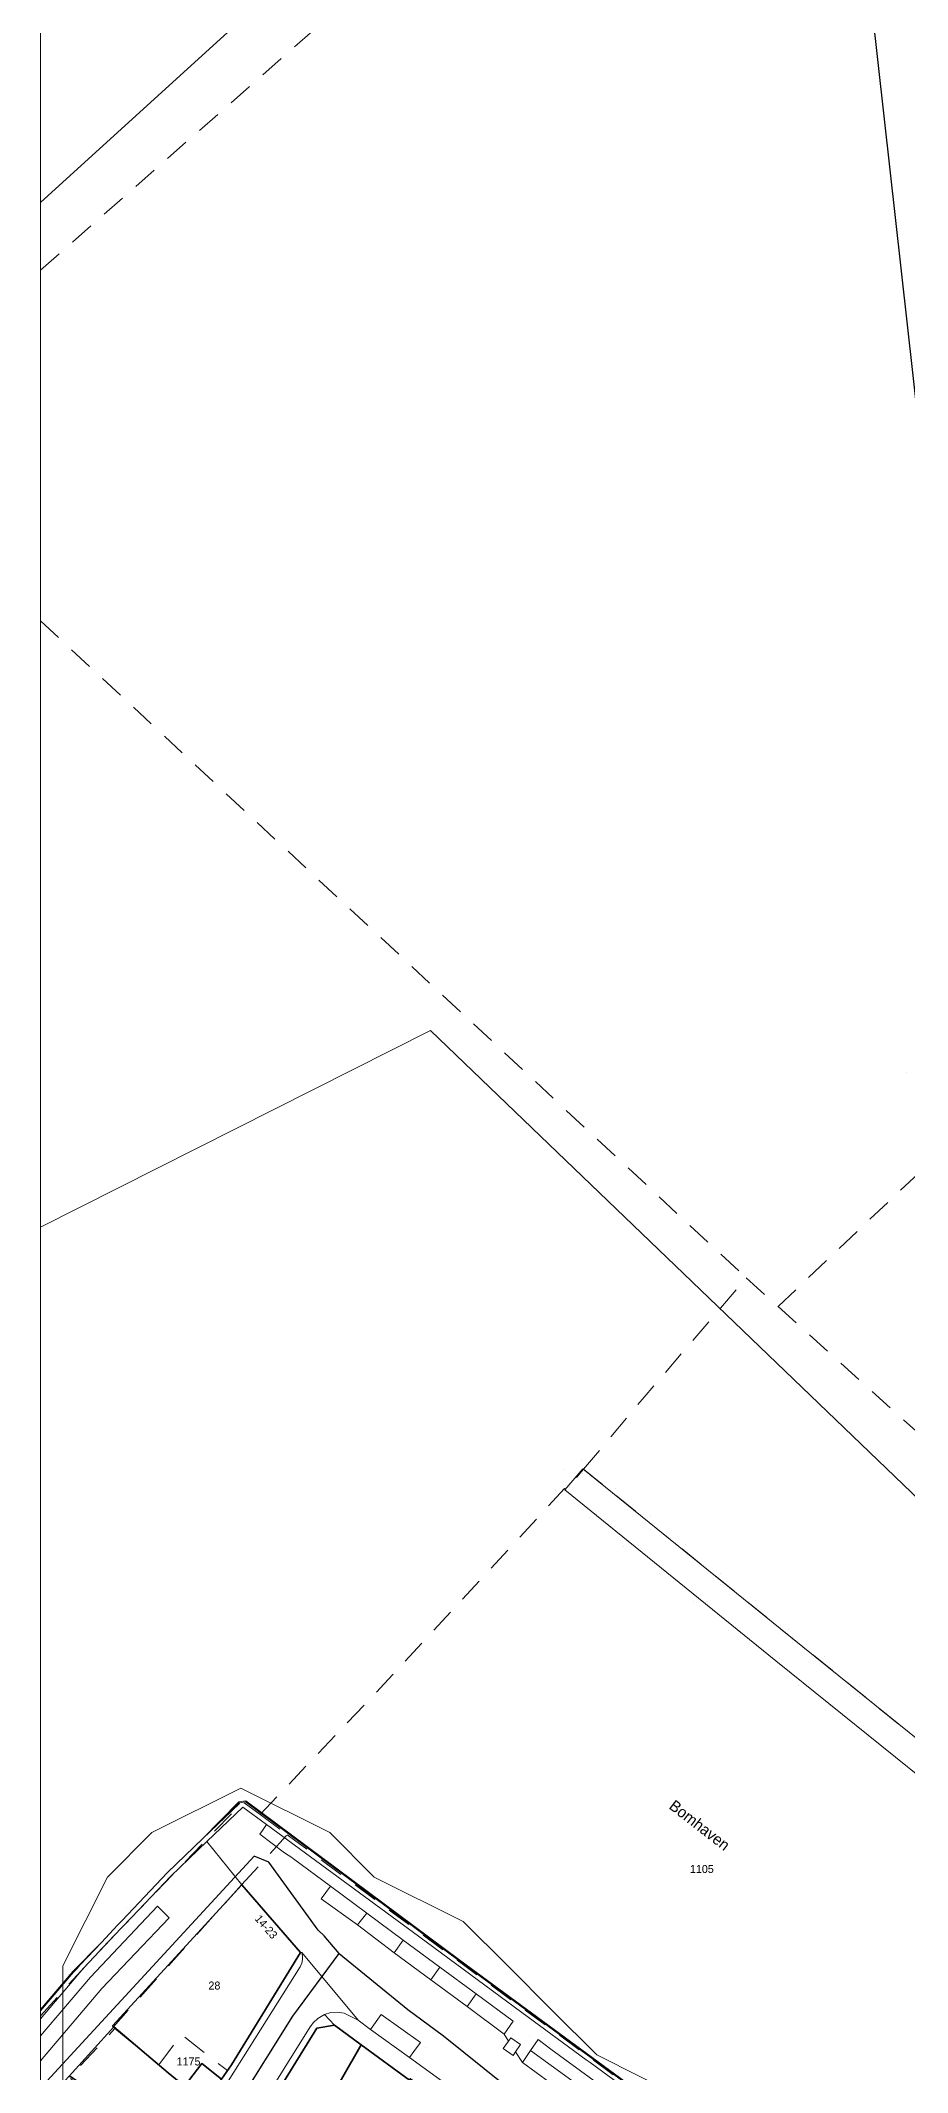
# Model space of a CAD drawing. Header units: metres. Extents: x 0 to 105485, y 0 to 425721.
# Drawn here: x 104630 to 104727.4, y 425275.5 to 425504 of the extents above; entities that cross this region are included whole.
import ezdxf
from ezdxf.enums import TextEntityAlignment as Align

# ---------------------------------------------------------------- set-up
doc = ezdxf.new("R2010")
doc.units = ezdxf.units.M
doc.header["$MEASUREMENT"] = 0
doc.linetypes.add('KG-PERCEEL-SO', pattern=[19, 5.5, -4, 5.5, -4])
for name, color, linetype, lineweight in [('B-XX-GK-KADEMUUR-G', 150, 'Continuous', 18), ('B-XX-GR-BOOM-G', 90, 'Continuous', 13), ('B-XX-IE-MEUBILAIR-G', 7, 'Continuous', 18), ('B-XX-IE-MEUBILAIR_WATERWEGMEUBILAIR-G', 150, 'Continuous', 18), ('B-XX-IE-MEUBILAIR_WEGMEUBILAIR-G', 7, 'Continuous', 18), ('B-XX-KG-GRENS_PERCEEL-G', 150, 'KG-PERCEEL-SO', 18), ('B-XX-KG-GRENS_PERCEEL-T', 150, 'KG-PERCEEL-SO', 18), ('B-XX-KW-KUNSTWERK_STEIGER-G', 170, 'Continuous', 18), ('B-XX-OG-BEBOUWING-G', 7, 'Continuous', 35), ('B-XX-OG-BEBOUWING_HUISNUMMER-T', 7, 'Continuous', 18), ('B-XX-OG-BEBOUWING_STRAATNAAM-T', 7, 'Continuous', 18), ('B-XX-OG-GRENS-G', 7, 'Continuous', 18), ('B-XX-OG-WATER-G', 130, 'Continuous', 18), ('B-XX-VH-ONVERHARD_ZAND-G', 210, 'Continuous', 18), ('B-XX-VH-OPENVERHARDING-G', 90, 'Continuous', 18), ('B-XX-VW-MARKERING-G', 7, 'Continuous', 18)]:
    doc.layers.add(name, color=color, linetype=linetype, lineweight=lineweight)
doc.layers.add('GIS-WEGVAKKEN', color=2, linetype='Continuous')

msp = doc.modelspace()

# ---------------------------------------------------------------- linework, layer by layer
at = {"layer": 'B-XX-GK-KADEMUUR-G', "ltscale": 0.5}
msp.add_lwpolyline([(104700.63, 425270.72), (104677.04, 425288.09), (104653.03, 425305.96), (104652.31, 425305.86), (104650.58, 425304.09), (104652.37, 425305.82), (104648.23, 425301.83), (104644.26, 425298.01), (104639.13, 425292.59), (104638.65, 425292.09), (104636.82, 425290.15), (104634.43, 425287.63), (104634.02, 425287.15), (104633.68, 425286.8), (104630, 425282.46), (104630, 425281.54), (104634.81, 425287.26), (104639.03, 425291.71), (104639.51, 425292.21), (104644.64, 425297.62), (104648.67, 425301.49), (104652.71, 425305.37), (104655.4, 425303.4), (104671.35, 425291.67), (104671.77, 425291.36), (104684.08, 425282.27), (104691.31, 425276.96), (104691.75, 425276.64), (104709.65, 425263.5)], dxfattribs=at)
for points in [[(104652.27, 425305.96), (104648.23, 425301.83), (104652.37, 425305.82), (104650.58, 425304.09), (104652.31, 425305.86), (104653.03, 425305.96), (104677.04, 425288.09), (104700.63, 425270.72), (104700.65, 425270.71), (104702.49, 425269.37), (104708.77, 425264.77), (104705.1, 425267.56), (104677.1, 425288.17), (104653.06, 425306.06)], [(104630, 425282.46), (104633.68, 425286.8), (104634.02, 425287.15), (104634.43, 425287.63), (104636.82, 425290.15), (104633.61, 425286.87), (104630, 425282.62)]]:
    msp.add_lwpolyline(points, close=True, dxfattribs=at)
at = {"layer": 'B-XX-GR-BOOM-G', "color": 0, "true_color": 0x604a38}
msp.add_polyline3d([(104683.07, 425278.31, 2.36), (104683.07, 425278.31, 5.16)], dxfattribs=at)
at = {"layer": 'B-XX-IE-MEUBILAIR-G', "color": 0, "true_color": 0x604a38}
for points in [[(104652.52, 425296.92, 2.25), (104652.52, 425296.92, 5.25)], [(104656.69, 425284.46, 2.48), (104656.69, 425284.46, 5.48)], [(104658.38, 425284.74, 2.42), (104658.38, 425284.74, 3.92)], [(104661.03, 425284.97, 2.39), (104661.03, 425284.97, 3.89)], [(104656.11, 425282.54, 2.5), (104656.11, 425282.54, 4)], [(104637.33, 425280.29, 2.49), (104637.33, 425280.29, 5.49)], [(104654.37, 425280.72, 2.5), (104654.37, 425280.72, 5.5)], [(104659.93, 425280.07, 2.42), (104659.93, 425280.07, 3.92)], [(104684.92, 425279.55, 2.32), (104684.92, 425279.55, 3.82)], [(104686.21, 425278.89, 2.27), (104686.21, 425278.89, 5.27)], [(104670.19, 425278.12, 2.31), (104670.19, 425278.12, 3.81)], [(104673.3, 425278.28, 2.35), (104673.3, 425278.28, 3.85)]]:
    msp.add_polyline3d(points, dxfattribs=at)
at = {"layer": 'B-XX-IE-MEUBILAIR_WATERWEGMEUBILAIR-G', "color": 0, "true_color": 0x604a38}
for points in [[(104727.29, 425387.99, 0), (104727.29, 425387.99, 1.5)], [(104688.82, 425343.39, 0), (104688.82, 425343.39, 1.5)], [(104690.74, 425344.38, 0), (104690.74, 425344.38, 1.5)], [(104690.9, 425342.89, 0), (104690.9, 425342.89, 1.5)], [(104687.84, 425340.96, 0), (104687.84, 425340.96, 1.5)], [(104689.45, 425341.27, 0), (104689.45, 425341.27, 1.5)], [(104694.66, 425341.16, 0), (104694.66, 425341.16, 1.5)], [(104698.53, 425338.08, 0), (104698.53, 425338.08, 1.5)], [(104691.74, 425337.91, 0), (104691.74, 425337.91, 1.5)], [(104698.54, 425336.62, 0), (104698.54, 425336.62, 1.5)], [(104695.52, 425334.66, 0), (104695.52, 425334.66, 1.5)], [(104697.22, 425334.82, 0), (104697.22, 425334.82, 1.5)], [(104702.49, 425334.91, 0), (104702.49, 425334.91, 1.5)], [(104699.57, 425331.64, 0), (104699.57, 425331.64, 1.5)], [(104706.44, 425331.68, 0), (104706.44, 425331.68, 1.5)], [(104706.43, 425330.43, 0), (104706.43, 425330.43, 1.5)], [(104703.37, 425328.5, 0), (104703.37, 425328.5, 1.5)], [(104704.86, 425328.48, 0), (104704.86, 425328.48, 1.5)], [(104710.31, 425328.61, 0), (104710.31, 425328.61, 1.5)], [(104707.33, 425325.21, 0), (104707.33, 425325.21, 1.5)], [(104714.09, 425325.38, 0), (104714.09, 425325.38, 1.5)], [(104711.32, 425322.14, 0), (104711.32, 425322.14, 1.5)], [(104713.1, 425322.06, 0), (104713.1, 425322.06, 1.5)], [(104714.52, 425323.86, 0), (104714.52, 425323.86, 1.5)], [(104718.08, 425322.3, 0), (104718.08, 425322.3, 1.5)], [(104715.16, 425319.06, 0), (104715.16, 425319.06, 1.5)], [(104722.01, 425319.05, 0), (104722.01, 425319.05, 1.5)], [(104722.02, 425317.83, 0), (104722.02, 425317.83, 1.5)], [(104719.08, 425315.8, 0), (104719.08, 425315.8, 1.5)], [(104720.54, 425316.05, 0), (104720.54, 425316.05, 1.5)], [(104726.02, 425315.88, 0), (104726.02, 425315.88, 1.5)], [(104723.16, 425312.6, 0), (104723.16, 425312.6, 1.5)], [(104726.79, 425309.68, 0), (104726.79, 425309.68, 1.5)], [(104652.54, 425306.69, 2.11), (104652.54, 425306.69, 3.61)], [(104651.44, 425304, 2.15), (104651.44, 425304, 3.65)], [(104646.01, 425300.4, 2.14), (104646.01, 425300.4, 3.64)], [(104662.21, 425299.41, 2.21), (104662.21, 425299.41, 3.71)], [(104644.31, 425297.12, 2.18), (104644.31, 425297.12, 3.68)], [(104639.69, 425293.96, 2.17), (104639.69, 425293.96, 3.67)], [(104671.41, 425292.37, 2.24), (104671.41, 425292.37, 3.74)], [(104672.88, 425289.62, 2.24), (104672.88, 425289.62, 3.74)], [(104633.14, 425286.52, 2.2), (104633.14, 425286.52, 3.7)], [(104635.24, 425287.55, 2.22), (104635.24, 425287.55, 3.72)], [(104680.78, 425285.51, 2.23), (104680.78, 425285.51, 3.73)], [(104682.93, 425282.33, 2.27), (104682.93, 425282.33, 3.77)], [(104690.55, 425278.39, 2.22), (104690.55, 425278.39, 3.72)]]:
    msp.add_polyline3d(points, dxfattribs=at)
at = {"layer": 'B-XX-IE-MEUBILAIR_WEGMEUBILAIR-G', "color": 0, "true_color": 0x604a38}
msp.add_polyline3d([(104687.17, 425278.64, 2.26), (104687.17, 425278.64, 3.76)], dxfattribs=at)
at = {"layer": 'B-XX-KG-GRENS_PERCEEL-G', "ltscale": 0.5, "flags": 128}
for points in [[(104630, 425478.25), (104766.46, 425598.23)], [(104630, 425438.78), (104709.32, 425364.88)], [(104712.88, 425361.67), (104733.63, 425381.36)], [(104691.03, 425343.37), (104697.85, 425351.49), (104709.32, 425364.88)], [(104709.32, 425364.88), (104712.88, 425361.67)], [(104712.88, 425361.67), (104749.78, 425328.38), (104774.56, 425306.25), (104796.32, 425286.68)], [(104654.66, 425304.52), (104668.63, 425319.24), (104688.89, 425341.2), (104689.05, 425341.02), (104691.03, 425343.37)], [(104691.03, 425343.37), (104715.68, 425323.4), (104738.41, 425305.06), (104738.65, 425304.91)], [(104630, 425281.91), (104636.05, 425288.62), (104652.73, 425305.95), (104654.66, 425304.52)], [(104654.66, 425304.52), (104657.72, 425302.26)], [(104657.72, 425302.26), (104677.52, 425287.62), (104703.29, 425268.71), (104717.94, 425257.93), (104723.08, 425253.59), (104734.16, 425265.02), (104748.09, 425278.93), (104745.3, 425285.28), (104741.93, 425293.29), (104735.43, 425300.98), (104736.75, 425302.48), (104738.65, 425304.91)], [(104652.59, 425296.62), (104657.72, 425302.26)], [(104652.59, 425296.62), (104638.17, 425280.67), (104638.35, 425280.46)], [(104650.99, 425275.74), (104651.44, 425276.4), (104659.19, 425289.02), (104652.59, 425296.62)], [(104648.23, 425259.76), (104655.04, 425270.79), (104661.05, 425280.49), (104663.04, 425280.83), (104666.04, 425278.64)], [(104639.24, 425270.2), (104634.56, 425273.92), (104633.23, 425274.93), (104633.35, 425275.07), (104638.35, 425280.46)], [(104638.35, 425280.46), (104643.27, 425276.38)], [(104643.27, 425276.38), (104645.83, 425279.78), (104650.99, 425275.74)], [(104653.34, 425256.3), (104659.56, 425267.32), (104666.04, 425278.64)], [(104666.04, 425278.64), (104671.46, 425274.67), (104671.55, 425274.82), (104673.94, 425273.12), (104673.75, 425272.86), (104675.02, 425271.93), (104674.88, 425271.75)], [(104643.27, 425276.38), (104644.34, 425275.49), (104646.17, 425273.99), (104648.11, 425276.52), (104650.34, 425274.77)], [(104650.34, 425274.77), (104650.99, 425275.74)]]:
    msp.add_lwpolyline(points, dxfattribs=at)
at = {"layer": 'B-XX-KW-KUNSTWERK_STEIGER-G', "ltscale": 0.5}
msp.add_lwpolyline([(104690.96, 425343.43), (104688.91, 425341.04), (104712.65, 425321.82), (104736.48, 425302.64), (104736.75, 425302.48), (104738.65, 425304.91), (104738.41, 425305.06), (104715.68, 425323.4)], close=True, dxfattribs=at)
at = {"layer": 'B-XX-OG-BEBOUWING-G', "ltscale": 0.5}
for points in [[(104638.23, 425280.64), (104644.34, 425275.49), (104646.17, 425273.99), (104648.11, 425276.52), (104650.34, 425274.78), (104651.44, 425276.4), (104659.19, 425289.02), (104652.6, 425296.62), (104638.08, 425280.75)], [(104666.04, 425278.64), (104663.04, 425280.83), (104661.05, 425280.49), (104649.31, 425261.51), (104648.23, 425259.76), (104648.17, 425259.67), (104653.28, 425256.26), (104653.48, 425256.62), (104656.65, 425262.35), (104656.91, 425262.84), (104657, 425262.79), (104659.56, 425267.32), (104659.7, 425267.57)], [(104647.46, 425270.47), (104647.61, 425270.68), (104648.98, 425272.75), (104649.3, 425273.24), (104650.34, 425274.78), (104648.11, 425276.52), (104646.17, 425273.99), (104644.34, 425275.49), (104638.23, 425280.64), (104633.21, 425275.11), (104633.45, 425275), (104634.74, 425274.1), (104634.56, 425273.92), (104638.25, 425270.99), (104640.84, 425268.93), (104644.66, 425265.9), (104645.66, 425267.53), (104647.16, 425269.97)], [(104666.04, 425278.64), (104659.7, 425267.57), (104659.56, 425267.32), (104657, 425262.79), (104662.28, 425259.85), (104658.41, 425253.05), (104662.2, 425250.66), (104665.99, 425257.56), (104668.13, 425261.42), (104667.33, 425261.85), (104667.7, 425262.32), (104672.59, 425268.61), (104671.32, 425269.61), (104673.75, 425272.86), (104673.94, 425273.12), (104671.55, 425274.82), (104671.46, 425274.67)]]:
    msp.add_lwpolyline(points, close=True, dxfattribs=at)
at = {"layer": 'B-XX-OG-GRENS-G'}
msp.add_polyline3d([(104702.5, 425272.5, 1.89), (104692.5, 425277.5, 1.07), (104687.5, 425282.5, 0.6), (104682.5, 425287.5, 2.21), (104677.5, 425292.5, 0.43), (104667.5, 425297.5, 2.21), (104662.5, 425302.5, 2.12), (104652.5, 425307.5, 2.12), (104642.5, 425302.5, 2.12), (104637.5, 425297.5, 2.12), (104632.5, 425287.5, 2.08), (104632.5, 425282.5, 2.35), (104632.5, 425277.5, 2.48), (104632.5, 425272.5, 2.56)], dxfattribs=at)
at = {"layer": 'B-XX-OG-WATER-G', "ltscale": 0.5}
for points in [[(104876.35, 425710), (104630, 425485.84), (104630, 425370.58), (104673.81, 425392.72), (104783.9, 425286.91)], [(104630, 425665.73), (104630, 425485.84), (104876.35, 425710)], [(104783.9, 425286.91), (104673.81, 425392.72), (104630, 425370.58), (104630, 425282.62), (104633.61, 425286.87), (104636.82, 425290.15), (104638.65, 425292.09), (104639.13, 425292.59), (104644.26, 425298.01), (104648.23, 425301.83), (104652.27, 425305.96), (104653.06, 425306.06), (104677.1, 425288.17), (104705.1, 425267.56)]]:
    msp.add_lwpolyline(points, dxfattribs=at)
at = {"layer": 'B-XX-VH-ONVERHARD_ZAND-G', "ltscale": 0.5}
msp.add_lwpolyline([(104682.6, 425279.06), (104681.99, 425278.23), (104683.1, 425277.43), (104683.38, 425277.85), (104683.92, 425278.66), (104682.86, 425279.41)], close=True, dxfattribs=at)
at = {"layer": 'B-XX-VH-OPENVERHARDING-G', "ltscale": 0.5}
for points in [[(104688.77, 425273.27), (104684.15, 425276.66), (104683.38, 425277.85), (104683.1, 425277.43), (104681.99, 425278.23), (104682.6, 425279.06), (104682.09, 425279.85), (104677.94, 425282.94), (104673.87, 425285.94), (104669.75, 425288.97), (104665.6, 425292.12), (104661.52, 425295.05), (104662.57, 425296.47), (104658.41, 425299.57), (104658.25, 425299.7), (104657.39, 425300.24), (104654.62, 425302.33), (104654.93, 425302.75), (104655.4, 425303.4), (104652.71, 425305.37), (104648.67, 425301.49), (104652.6, 425296.62), (104659.19, 425289.02), (104659.37, 425289.02), (104665.68, 425281.39), (104667.09, 425280.37), (104671.45, 425277.2), (104675.94, 425273.94)], [(104709.65, 425263.5), (104691.75, 425276.64), (104691.31, 425276.96), (104684.08, 425282.27), (104671.77, 425291.36), (104671.35, 425291.67), (104655.4, 425303.4), (104654.93, 425302.75), (104654.62, 425302.33), (104657.39, 425300.24), (104658.25, 425299.7), (104658.41, 425299.57), (104662.57, 425296.47), (104666.67, 425293.44), (104670.76, 425290.41), (104674.88, 425287.38), (104678.95, 425284.38), (104683.13, 425281.29), (104682.09, 425279.85), (104682.6, 425279.06), (104682.86, 425279.41), (104683.92, 425278.66), (104683.38, 425277.85), (104684.15, 425276.66), (104685.06, 425278), (104685.91, 425279.22), (104687, 425278.42), (104687.36, 425278.16), (104698.88, 425269.71)], [(104675.94, 425273.94), (104671.45, 425277.2), (104667.09, 425280.37), (104665.68, 425281.39), (104664.11, 425282.2), (104663.37, 425282.3), (104662.63, 425282.25), (104661.92, 425282.03), (104663.04, 425280.83), (104666.04, 425278.64), (104671.46, 425274.67)]]:
    msp.add_lwpolyline(points, dxfattribs=at)
for points in [[(104630, 425269.9), (104632.62, 425273.48), (104632.55, 425273.6), (104632.49, 425273.88), (104632.51, 425274.16), (104632.6, 425274.42), (104632.7, 425274.57), (104633.21, 425275.11), (104638.23, 425280.64), (104638.08, 425280.75), (104652.6, 425296.62), (104648.67, 425301.49), (104644.64, 425297.62), (104639.51, 425292.21), (104639.03, 425291.71), (104634.81, 425287.26), (104630, 425281.54)], [(104678.95, 425284.38), (104674.88, 425287.38), (104670.76, 425290.41), (104666.67, 425293.44), (104662.57, 425296.47), (104661.52, 425295.05), (104665.6, 425292.12), (104669.75, 425288.97), (104673.87, 425285.94), (104677.94, 425282.94), (104682.09, 425279.85), (104683.13, 425281.29)], [(104630, 425276.84), (104636.87, 425284.96), (104644.43, 425292.9), (104643.14, 425294.22), (104635.6, 425286.23), (104630, 425279.66)], [(104630, 425279.66), (104635.6, 425286.23), (104643.14, 425294.22), (104644.43, 425292.9), (104636.87, 425284.96), (104630, 425276.84)], [(104660.3, 425280.67), (104660.68, 425281.16), (104661.15, 425281.59), (104661.92, 425282.03), (104662.63, 425282.25), (104663.37, 425282.3), (104664.11, 425282.2), (104665.68, 425281.39), (104659.37, 425289.02), (104659.45, 425288.61), (104659.45, 425288.22), (104659.36, 425287.83), (104659.18, 425287.41), (104645.36, 425265.45), (104645.24, 425265.4), (104645.13, 425265.13), (104644.95, 425264.9), (104644.71, 425264.72), (104644.43, 425264.62), (104644.27, 425264.6), (104644.46, 425264.43), (104648.62, 425261.91)], [(104659.18, 425287.41), (104659.36, 425287.83), (104659.45, 425288.22), (104659.45, 425288.61), (104659.37, 425289.02), (104659.19, 425289.02), (104651.44, 425276.4), (104650.34, 425274.78), (104649.3, 425273.24), (104649.52, 425273.08), (104649.21, 425272.59), (104648.98, 425272.75), (104647.61, 425270.68), (104647.93, 425270.46), (104647.79, 425270.24), (104647.5, 425269.76), (104647, 425268.94), (104646.7, 425268.46), (104645.99, 425267.31), (104645.66, 425267.53), (104644.66, 425265.9), (104645.24, 425265.4), (104645.36, 425265.45)], [(104663.04, 425280.83), (104661.92, 425282.03), (104661.15, 425281.59), (104660.68, 425281.16), (104660.3, 425280.67), (104648.62, 425261.91), (104648.6, 425261.88), (104649.31, 425261.51), (104661.05, 425280.49)], [(104698.88, 425269.71), (104687.36, 425278.16), (104687, 425278.42), (104685.91, 425279.22), (104685.06, 425278), (104689.71, 425274.62), (104694.24, 425271.4), (104698.8, 425268.02), (104697.88, 425266.64), (104698.77, 425266), (104699.61, 425267.28), (104700.76, 425266.41), (104699.86, 425265.21), (104700.7, 425264.58), (104701.66, 425265.94), (104706.19, 425262.65), (104710.69, 425259.41), (104715.26, 425256.09), (104715.8, 425257.46)], [(104694.24, 425271.4), (104689.71, 425274.62), (104685.06, 425278), (104684.15, 425276.66), (104688.77, 425273.27), (104693.27, 425270.02), (104697.88, 425266.64), (104698.8, 425268.02)]]:
    msp.add_lwpolyline(points, close=True, dxfattribs=at)
at = {"layer": 'B-XX-VW-MARKERING-G', "color": 0, "ltscale": 0.5, "true_color": 0x808080}
for points in [[(104665.6, 425292.12, 2.28), (104666.67, 425293.44, 2.24)], [(104670.76, 425290.41, 2.27), (104669.75, 425288.97, 2.33)], [(104673.87, 425285.94, 2.32), (104674.88, 425287.38, 2.29)], [(104678.95, 425284.38, 2.27), (104677.94, 425282.94, 2.34)], [(104667.09, 425280.37, 2.36), (104668.26, 425282.04, 2.36), (104670.48, 425280.47, 2.35), (104672.71, 425278.9, 2.34), (104671.95, 425277.88, 2.35), (104671.45, 425277.2, 2.3)]]:
    msp.add_polyline3d(points, dxfattribs=at)
at = {"layer": 'GIS-WEGVAKKEN'}
for points in [[(104731.61, 425393.15), (104735.21, 425402.68), (104720.91, 425530.46), (104718.45, 425556.01)], [(104663.57, 425288.89), (104661.88, 425290.9), (104661.2, 425291.51), (104655.66, 425299.18), (104653.99, 425299.86), (104630.68, 425274.56), (104632.49, 425269.28)], [(104643.43, 425260.08), (104646.98, 425263.71), (104658.36, 425281.85), (104663.57, 425288.89)], [(104663.57, 425288.89), (104671.26, 425282.59), (104675.27, 425279.65), (104686.9, 425270.31)]]:
    msp.add_lwpolyline(points, dxfattribs=at)

# ---------------------------------------------------------------- texts
at = {"layer": 'B-XX-KG-GRENS_PERCEEL-T'}
for s, p in [('1105', (104704.32, 425298.41)), ('28', (104649.53, 425285.3)), ('1175', (104646.62, 425276.76))]:
    msp.add_text(s, height=0.9, dxfattribs=at).set_placement(p, align=Align.MIDDLE_CENTER)
at = {"layer": 'B-XX-OG-BEBOUWING_HUISNUMMER-T'}
msp.add_text('14-23', height=0.9, rotation=311, dxfattribs=at).set_placement((104655.35, 425291.91), align=Align.MIDDLE_CENTER)
at = {"layer": 'B-XX-OG-BEBOUWING_STRAATNAAM-T'}
msp.add_text('Bomhaven', height=1.25, rotation=322.2, dxfattribs=at).set_placement((104704.07, 425303.33), align=Align.MIDDLE_CENTER)

doc.saveas('drawing.dxf')
